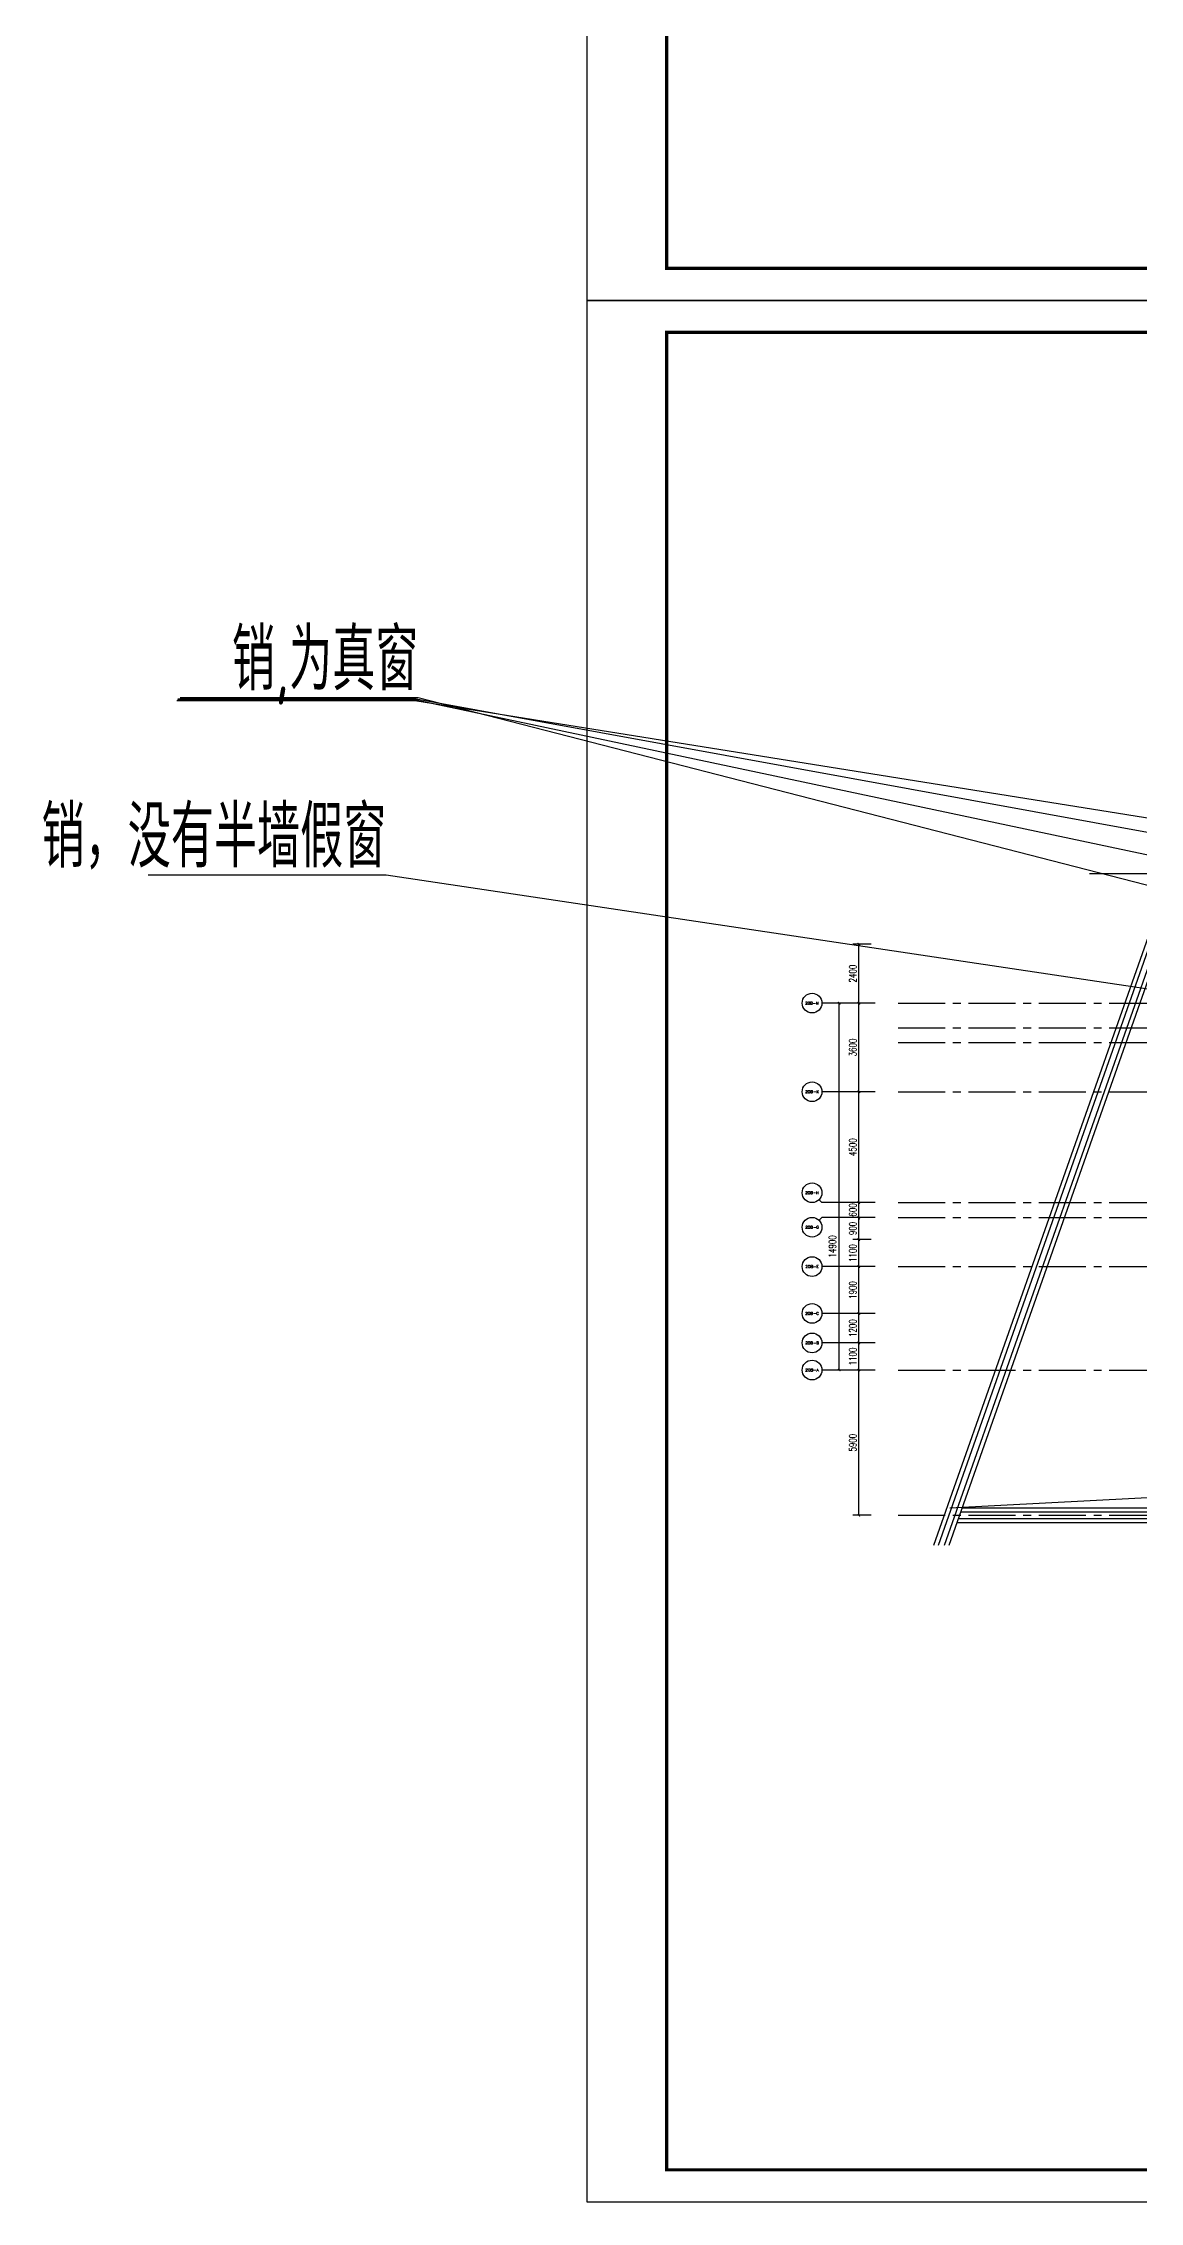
# Model space of a CAD drawing. Extents: x 296441 to 853063, y 459050 to 1117990.
# Drawn here: x 560426 to 604963, y 613490 to 701155 of the extents above; entities that cross this region are included whole.
import ezdxf
from ezdxf.enums import TextEntityAlignment as Align

# ---------------------------------------------------------------- set-up
doc = ezdxf.new("R2010")
doc.units = 0
doc.header["$LTSCALE"] = 1000
doc.linetypes.add('14-GRID$0$CENTER2', pattern=[28.575, 19.05, -3.175, 3.175, -3.175])
for name, color, linetype in [('14-GRID$0$G-GRID', 9, '14-GRID$0$CENTER2'), ('20-PLAN-FL02-P$0$A-ANNO-SYMB-BUBL', 74, 'Continuous'), ('20-PLAN-FL02-P$0$A-HOLE', 211, 'Continuous'), ('20-PLAN-FL02-P$0$A-OVLK', 140, 'Continuous'), ('AXIS', 3, 'Continuous'), ('AXIS_TEXT', 7, 'Continuous'), ('G-GRID-IDEN', 4, 'Continuous'), ('G-GRID-TEXT', 33, 'Continuous'), ('PUB_DIM', 3, 'Continuous'), ('ZT1_通用--图框---PM、LM、DY、JD', 150, 'Continuous')]:
    doc.layers.add(name, color=color, linetype=linetype)
doc.layers.add('疑问', color=1, linetype='Continuous', plot=False)
doc.styles.add('_TCH_AXIS', font='COMPLEX', dxfattribs={"bigfont": 'GBCBIG'})
doc.styles.add('_TCH_DIM_T3', font='SIMPLEX', dxfattribs={"width": 0.705882, "bigfont": 'GBCBIG'})
doc.styles.add('GOA_04_COMPLEX_1.00', font='complex.shx')
doc.styles.add('ZT_图框1', font='ROMANS', dxfattribs={"width": 0.8, "bigfont": 'CHINESE'})
doc.styles.add('ZT_图框2', font='', dxfattribs={"width": 0.8})
doc.styles.add('ZT审核字体', font='tssdeng.shx', dxfattribs={"bigfont": 'hztxt.shx'})
doc.styles.get('ZT_图框2').set_extended_font_data('NSimSun')
doc.dimstyles.new('_TCH_ARCH&&100', dxfattribs={"dimtxt": 297.5, "dimasz": 100, "dimexe": 250, "dimexo": 300, "dimgap": 100, "dimtad": 1, "dimdec": 0, "dimzin": 0, "dimdsep": 46, "dimtxsty": '_TCH_DIM_T3', "dimblk": 'ARCHTICK', "dimcen": 0.09, "dimclrt": 7, "dimazin": 2, "dimtfac": 1, "dimtdec": 0, "dimtix": 1, "dimtmove": 2, "dimatfit": 3, "dimfxl": 0, "dimtolj": 1, "dimtzin": 0, "dimarcsym": 0})

# ---------------------------------------------------------------- blocks, each defined once
blk = doc.blocks.new('_AXISO')
at = {"layer": 'G-GRID-IDEN'}
blk.add_circle((0, 0), 0.5, dxfattribs=at)
at = {"layer": 'G-GRID-TEXT', "style": 'GOA_04_COMPLEX_1.00', "width": 1.041667}
blk.add_attdef('A', text='', height=0.56, dxfattribs=at).set_placement((-0.25, -0.28), (0.25, -0.28), align=Align.FIT)
blk = doc.blocks.new('_ArchTick')
at = {"color": 0, "linetype": 'ByBlock', "const_width": 0.4}
blk.add_lwpolyline([(-0.5, -0.5), (0.5, 0.5)], dxfattribs=at)
blk = doc.blocks.new('*D337')
at = {"layer": 'Defpoints', "color": 0, "transparency": 16777216}
for p in [(592751, 662170), (594351, 662170), (594351, 647270)]:
    blk.add_point(p, dxfattribs=at)
at = {"layer": 'PUB_DIM', "color": 0, "lineweight": -2, "transparency": 16777216}
for p, q in [((594051, 662170), (592501, 662170)), ((592751, 647270), (592751, 662170)), ((594051, 647270), (592501, 647270))]:
    blk.add_line(p, q, dxfattribs=at)
at = {"layer": 'PUB_DIM', "color": 0, "lineweight": -2, "transparency": 16777216, "xscale": 100, "yscale": 100, "zscale": 100}
for p, rotation in [((592751, 662170), 90), ((592751, 647270), 270)]:
    blk.add_blockref('_ArchTick', p, dxfattribs=dict(at, rotation=rotation))
at = {"layer": 'PUB_DIM', "color": 7, "transparency": 16777216, "insert": (592476, 652292), "char_height": 297.5, "attachment_point": 5, "rotation": 90, "style": '_TCH_DIM_T3'}
blk.add_mtext('\\A1;14900', dxfattribs=at)
blk = doc.blocks.new('*D338')
at = {"layer": 'Defpoints', "color": 0, "transparency": 16777216}
for p in [(593551, 647270), (594351, 647270), (594351, 641370)]:
    blk.add_point(p, dxfattribs=at)
at = {"layer": 'PUB_DIM', "color": 0, "lineweight": -2, "transparency": 16777216}
for p, q in [((594051, 647270), (593301, 647270)), ((593551, 641370), (593551, 647270)), ((594051, 641370), (593301, 641370))]:
    blk.add_line(p, q, dxfattribs=at)
at = {"layer": 'PUB_DIM', "color": 0, "lineweight": -2, "transparency": 16777216, "xscale": 100, "yscale": 100, "zscale": 100}
for p, rotation in [((593551, 647270), 90), ((593551, 641370), 270)]:
    blk.add_blockref('_ArchTick', p, dxfattribs=dict(at, rotation=rotation))
at = {"layer": 'PUB_DIM', "color": 7, "transparency": 16777216, "insert": (593302, 644320), "char_height": 297.5, "attachment_point": 5, "rotation": 90, "style": '_TCH_DIM_T3'}
blk.add_mtext('\\A1;5900', dxfattribs=at)
blk = doc.blocks.new('*D339')
at = {"layer": 'Defpoints', "color": 0, "transparency": 16777216}
for p in [(593551, 648370), (594351, 648370), (594351, 647270)]:
    blk.add_point(p, dxfattribs=at)
at = {"layer": 'PUB_DIM', "color": 0, "lineweight": -2, "transparency": 16777216}
for p, q in [((594051, 648370), (593301, 648370)), ((593551, 647270), (593551, 648370)), ((594051, 647270), (593301, 647270))]:
    blk.add_line(p, q, dxfattribs=at)
at = {"layer": 'PUB_DIM', "color": 0, "lineweight": -2, "transparency": 16777216, "xscale": 100, "yscale": 100, "zscale": 100}
for p, rotation in [((593551, 648370), 90), ((593551, 647270), 270)]:
    blk.add_blockref('_ArchTick', p, dxfattribs=dict(at, rotation=rotation))
at = {"layer": 'PUB_DIM', "color": 7, "transparency": 16777216, "insert": (593302, 647820), "char_height": 297.5, "attachment_point": 5, "rotation": 90, "style": '_TCH_DIM_T3'}
blk.add_mtext('\\A1;1100', dxfattribs=at)
blk = doc.blocks.new('*D340')
at = {"layer": 'Defpoints', "color": 0, "transparency": 16777216}
for p in [(593551, 649570), (594351, 649570), (594351, 648370)]:
    blk.add_point(p, dxfattribs=at)
at = {"layer": 'PUB_DIM', "color": 0, "lineweight": -2, "transparency": 16777216}
for p, q in [((594051, 649570), (593301, 649570)), ((593551, 648370), (593551, 649570)), ((594051, 648370), (593301, 648370))]:
    blk.add_line(p, q, dxfattribs=at)
at = {"layer": 'PUB_DIM', "color": 0, "lineweight": -2, "transparency": 16777216, "xscale": 100, "yscale": 100, "zscale": 100}
for p, rotation in [((593551, 649570), 90), ((593551, 648370), 270)]:
    blk.add_blockref('_ArchTick', p, dxfattribs=dict(at, rotation=rotation))
at = {"layer": 'PUB_DIM', "color": 7, "transparency": 16777216, "insert": (593302, 648970), "char_height": 297.5, "attachment_point": 5, "rotation": 90, "style": '_TCH_DIM_T3'}
blk.add_mtext('\\A1;1200', dxfattribs=at)
blk = doc.blocks.new('*D341')
at = {"layer": 'Defpoints', "color": 0, "transparency": 16777216}
for p in [(593551, 651470), (594351, 651470), (594351, 649570)]:
    blk.add_point(p, dxfattribs=at)
at = {"layer": 'PUB_DIM', "color": 0, "lineweight": -2, "transparency": 16777216}
for p, q in [((594051, 651470), (593301, 651470)), ((593551, 649570), (593551, 651470)), ((594051, 649570), (593301, 649570))]:
    blk.add_line(p, q, dxfattribs=at)
at = {"layer": 'PUB_DIM', "color": 0, "lineweight": -2, "transparency": 16777216, "xscale": 100, "yscale": 100, "zscale": 100}
for p, rotation in [((593551, 651470), 90), ((593551, 649570), 270)]:
    blk.add_blockref('_ArchTick', p, dxfattribs=dict(at, rotation=rotation))
at = {"layer": 'PUB_DIM', "color": 7, "transparency": 16777216, "insert": (593302, 650520), "char_height": 297.5, "attachment_point": 5, "rotation": 90, "style": '_TCH_DIM_T3'}
blk.add_mtext('\\A1;1900', dxfattribs=at)
blk = doc.blocks.new('*D342')
at = {"layer": 'Defpoints', "color": 0, "transparency": 16777216}
for p in [(593551, 652570), (594351, 652570), (594351, 651470)]:
    blk.add_point(p, dxfattribs=at)
at = {"layer": 'PUB_DIM', "color": 0, "lineweight": -2, "transparency": 16777216}
for p, q in [((594051, 652570), (593301, 652570)), ((593551, 651470), (593551, 652570)), ((594051, 651470), (593301, 651470))]:
    blk.add_line(p, q, dxfattribs=at)
at = {"layer": 'PUB_DIM', "color": 0, "lineweight": -2, "transparency": 16777216, "xscale": 100, "yscale": 100, "zscale": 100}
for p, rotation in [((593551, 652570), 90), ((593551, 651470), 270)]:
    blk.add_blockref('_ArchTick', p, dxfattribs=dict(at, rotation=rotation))
at = {"layer": 'PUB_DIM', "color": 7, "transparency": 16777216, "insert": (593302, 652020), "char_height": 297.5, "attachment_point": 5, "rotation": 90, "style": '_TCH_DIM_T3'}
blk.add_mtext('\\A1;1100', dxfattribs=at)
blk = doc.blocks.new('*D343')
at = {"layer": 'Defpoints', "color": 0, "transparency": 16777216}
for p in [(593551, 653470), (594351, 653470), (594351, 652570)]:
    blk.add_point(p, dxfattribs=at)
at = {"layer": 'PUB_DIM', "color": 0, "lineweight": -2, "transparency": 16777216}
for p, q in [((594051, 653470), (593301, 653470)), ((593551, 652570), (593551, 653470)), ((594051, 652570), (593301, 652570))]:
    blk.add_line(p, q, dxfattribs=at)
at = {"layer": 'PUB_DIM', "color": 0, "lineweight": -2, "transparency": 16777216, "xscale": 100, "yscale": 100, "zscale": 100}
for p, rotation in [((593551, 653470), 90), ((593551, 652570), 270)]:
    blk.add_blockref('_ArchTick', p, dxfattribs=dict(at, rotation=rotation))
at = {"layer": 'PUB_DIM', "color": 7, "transparency": 16777216, "insert": (593302, 653020), "char_height": 297.5, "attachment_point": 5, "rotation": 90, "style": '_TCH_DIM_T3'}
blk.add_mtext('\\A1;900', dxfattribs=at)
blk = doc.blocks.new('*D344')
at = {"layer": 'Defpoints', "color": 0, "transparency": 16777216}
for p in [(593551, 654070), (594351, 654070), (594351, 653470)]:
    blk.add_point(p, dxfattribs=at)
at = {"layer": 'PUB_DIM', "color": 0, "lineweight": -2, "transparency": 16777216}
for p, q in [((594051, 654070), (593301, 654070)), ((593551, 654070), (593551, 654170)), ((593551, 653470), (593551, 654070)), ((594051, 653470), (593301, 653470)), ((593551, 653470), (593551, 653370))]:
    blk.add_line(p, q, dxfattribs=at)
at = {"layer": 'PUB_DIM', "color": 0, "lineweight": -2, "transparency": 16777216, "xscale": 100, "yscale": 100, "zscale": 100}
for p, rotation in [((593551, 654070), 270), ((593551, 653470), 90)]:
    blk.add_blockref('_ArchTick', p, dxfattribs=dict(at, rotation=rotation))
at = {"layer": 'PUB_DIM', "color": 7, "transparency": 16777216, "insert": (593302, 653770), "char_height": 297.5, "attachment_point": 5, "rotation": 90, "style": '_TCH_DIM_T3'}
blk.add_mtext('\\A1;600', dxfattribs=at)
blk = doc.blocks.new('*D345')
at = {"layer": 'Defpoints', "color": 0, "transparency": 16777216}
for p in [(593551, 658570), (594351, 658570), (594351, 654070)]:
    blk.add_point(p, dxfattribs=at)
at = {"layer": 'PUB_DIM', "color": 0, "lineweight": -2, "transparency": 16777216}
for p, q in [((594051, 658570), (593301, 658570)), ((593551, 654070), (593551, 658570)), ((594051, 654070), (593301, 654070))]:
    blk.add_line(p, q, dxfattribs=at)
at = {"layer": 'PUB_DIM', "color": 0, "lineweight": -2, "transparency": 16777216, "xscale": 100, "yscale": 100, "zscale": 100}
for p, rotation in [((593551, 658570), 90), ((593551, 654070), 270)]:
    blk.add_blockref('_ArchTick', p, dxfattribs=dict(at, rotation=rotation))
at = {"layer": 'PUB_DIM', "color": 7, "transparency": 16777216, "insert": (593302, 656320), "char_height": 297.5, "attachment_point": 5, "rotation": 90, "style": '_TCH_DIM_T3'}
blk.add_mtext('\\A1;4500', dxfattribs=at)
blk = doc.blocks.new('*D346')
at = {"layer": 'Defpoints', "color": 0, "transparency": 16777216}
for p in [(593551, 662170), (594351, 662170), (594351, 658570)]:
    blk.add_point(p, dxfattribs=at)
at = {"layer": 'PUB_DIM', "color": 0, "lineweight": -2, "transparency": 16777216}
for p, q in [((594051, 662170), (593301, 662170)), ((593551, 658570), (593551, 662170)), ((594051, 658570), (593301, 658570))]:
    blk.add_line(p, q, dxfattribs=at)
at = {"layer": 'PUB_DIM', "color": 0, "lineweight": -2, "transparency": 16777216, "xscale": 100, "yscale": 100, "zscale": 100}
for p, rotation in [((593551, 662170), 90), ((593551, 658570), 270)]:
    blk.add_blockref('_ArchTick', p, dxfattribs=dict(at, rotation=rotation))
at = {"layer": 'PUB_DIM', "color": 7, "transparency": 16777216, "insert": (593302, 660370), "char_height": 297.5, "attachment_point": 5, "rotation": 90, "style": '_TCH_DIM_T3'}
blk.add_mtext('\\A1;3600', dxfattribs=at)
blk = doc.blocks.new('*D347')
at = {"layer": 'Defpoints', "color": 0, "transparency": 16777216}
for p in [(593551, 664570), (594351, 664570), (594351, 662170)]:
    blk.add_point(p, dxfattribs=at)
at = {"layer": 'PUB_DIM', "color": 0, "lineweight": -2, "transparency": 16777216}
for p, q in [((594051, 664570), (593301, 664570)), ((593551, 662170), (593551, 664570)), ((594051, 662170), (593301, 662170))]:
    blk.add_line(p, q, dxfattribs=at)
at = {"layer": 'PUB_DIM', "color": 0, "lineweight": -2, "transparency": 16777216, "xscale": 100, "yscale": 100, "zscale": 100}
for p, rotation in [((593551, 664570), 90), ((593551, 662170), 270)]:
    blk.add_blockref('_ArchTick', p, dxfattribs=dict(at, rotation=rotation))
at = {"layer": 'PUB_DIM', "color": 7, "transparency": 16777216, "insert": (593302, 663370), "char_height": 297.5, "attachment_point": 5, "rotation": 90, "style": '_TCH_DIM_T3'}
blk.add_mtext('\\A1;2400', dxfattribs=at)
blk = doc.blocks.new('中特logo标记')
h = blk.add_hatch(color=156)
edge = h.paths.add_edge_path()
edge.add_line((-36.57, -3.65), (-22.17, -3.65))
edge.add_arc((-22.17, -7.25), 3.6, 0, 90, ccw=False)
edge.add_line((-18.57, -7.25), (-18.57, -9.65))
edge.add_line((-18.57, -9.65), (-36.57, -9.65))
edge.add_line((-36.57, -9.65), (-36.57, -3.65))
h = blk.add_hatch(color=156)
edge = h.paths.add_edge_path()
edge.add_line((-36.57, -11.45), (-28.47, -11.45))
edge.add_line((-28.47, -11.45), (-28.47, -19.48))
edge.add_line((-28.47, -19.48), (-32.97, -19.48))
edge.add_arc((-32.97, -15.88), 3.6, 180, 270, ccw=False)
edge.add_line((-36.57, -15.88), (-36.57, -11.45))
blk.add_hatch(color=32).paths.add_polyline_path([(-26.67, -11.45), (-18.57, -11.45), (-18.57, -19.55), (-26.67, -19.55)])
blk.add_lwpolyline([(-54.94, 0), (0, 0), (0, -48.84), (-54.94, -48.84)], close=True)
at = {"color": 156}
for points in [[(-36.57, -3.65), (-22.17, -3.65, -0.414214), (-18.57, -7.25), (-18.57, -9.65), (-36.57, -9.65)], [(-36.57, -11.45), (-28.47, -11.45), (-28.47, -19.48), (-32.97, -19.48, -0.414214), (-36.57, -15.88)]]:
    blk.add_lwpolyline(points, format="xyb", close=True, dxfattribs=at)
at = {"color": 32}
blk.add_lwpolyline([(-26.67, -11.45), (-18.57, -11.45), (-18.57, -19.55), (-26.67, -19.55)], close=True, dxfattribs=at)
at = {"style": 'ZT_图框2'}
blk.add_text('浙江中特幕墙工程有限公司', height=2.8, dxfattribs=at).set_placement((-27.5, -25.86), align=Align.CENTER)
at = {"style": 'ZT_图框2', "width": 0.6}
blk.add_text('Zhejiang zhongte curtain wall engineering  co.,ltd.', height=2, dxfattribs=at).set_placement((-27.5, -30.32), align=Align.CENTER)
at = {"style": 'ZT_图框2', "width": 0.8}
for s, p in [('地址(Add): 杭州市萧山区金城路386号知稼苑21幢18F', (-51.22, -42.27)), ('建筑幕墙工程设计专项甲级  证书编号:A133008749', (-51.22, -35.58)), ('建筑幕墙工程专业承包壹级  证书编号:D233005724', (-51.22, -39.01)), ('电话(Tel): 0571-82809711', (-51.22, -45.52))]:
    blk.add_text(s, height=1.6, dxfattribs=at).set_placement(p)
blk = doc.blocks.new('ZT_A1标准图框')
for p, q in [((776.24, -365.96), (831.18, -365.96)), ((790.94, -365.96), (790.94, -374)), ((790.17, -461.62), (790.17, -506.58)), ((805.66, -461.62), (805.66, -506.58)), ((776.05, -469.11), (831, -469.11)), ((776.05, -476.61), (831, -476.61)), ((776.05, -484.1), (831, -484.1)), ((776.05, -491.59), (831, -491.59)), ((776.05, -499.08), (831, -499.08)), ((790.17, -506.58), (790.17, -529.05)), ((805.66, -506.58), (805.66, -521.56)), ((817.64, -506.58), (817.64, -521.56)), ((776.05, -514.07), (831, -514.07)), ((776.05, -521.56), (831, -521.56)), ((776.05, -529.05), (831, -529.05)), ((776.05, -529.05), (831, -529.05))]:
    blk.add_line(p, q)
for points in [[(0, -594), (841, -594), (841, 0), (0, 0)], [(776.06, -10), (831, -10), (831, -58.84), (776.06, -58.84)], [(776.06, -10), (831, -10), (831, -58.84), (776.06, -58.84)]]:
    blk.add_lwpolyline(points, close=True)
at = {"const_width": 1}
blk.add_lwpolyline([(25, -584), (831, -584), (831, -10), (25, -10)], close=True, dxfattribs=at)
for points, const_width in [([(776.05, -10), (776.05, -584)], 0.5), ([(775.99, -58.84), (830.99, -58.84)], 0.35), ([(776, -58.84), (831, -58.84)], 0.35), ([(776, -58.84), (831, -58.84)], 0.35), ([(776, -58.84), (831, -58.84)], 0.35), ([(776, -58.84), (831, -58.84)], 0.35), ([(776, -58.84), (831, -58.84)], 0.35), ([(775.99, -105.98), (830.99, -105.98)], 0.35), ([(776.05, -352.41), (831, -352.41)], 0.35), ([(776.24, -374), (831.18, -374)], 0.35), ([(776.05, -389.53), (831, -389.53)], 0.35), ([(776.05, -405.53), (831, -405.53)], 0.35), ([(776.05, -421.53), (831, -421.53)], 0.35), ([(776.05, -437.53), (831, -437.53)], 0.35), ([(776.05, -461.62), (831, -461.62)], 0.35), ([(776.05, -506.58), (831, -506.58)], 0.35)]:
    blk.add_lwpolyline(points, dxfattribs=dict(const_width=const_width))
blk.add_blockref('中特logo标记', (830.93, -10))
for s, height, style, width, p in [('位置向导', 2.5, 'ZT_图框2', 0.8, (783.41, -62.78)), ('Key Plan', 1.5, 'ZT_图框1', 0.7, (794.18, -62.42)), ('说明', 2.5, 'ZT_图框2', 0.8, (780.26, -109.92)), ('Notes', 1.5, 'ZT_图框1', 0.7, (786.84, -109.56)), ('建筑师', 2.5, 'ZT_图框2', 0.8, (781.26, -356.06)), ('Architect', 1.5, 'ZT_图框1', 0.7, (790.6, -355.68)), ('设计认可', 2.8, 'ZT_图框1', 0.7, (782.07, -370.12)), ('外墙顾问', 2.5, 'ZT_图框2', 0.8, (782.8, -378.02)), ('Design Approved', 1.5, 'ZT_图框1', 0.7, (783.65, -372.97)), ('Facade Consulting', 1.5, 'ZT_图框1', 0.7, (797.19, -377.64)), ('建设单位', 2.5, 'ZT_图框2', 0.8, (782.85, -393.47)), ('Client', 1.5, 'ZT_图框1', 0.7, (792.19, -393.25)), ('工程名称', 2.5, 'ZT_图框2', 0.8, (782.65, -409.47)), ('Project Title', 1.5, 'ZT_图框1', 0.7, (794.69, -409.14)), ('子项名称', 2.5, 'ZT_图框2', 0.8, (782.65, -426.62)), ('SubProject Title', 1.5, 'ZT_图框1', 0.7, (796.29, -426.44)), ('图纸内容', 2.5, 'ZT_图框2', 0.8, (782.66, -441.47)), ('Drawing Title', 1.5, 'ZT_图框1', 0.7, (795.3, -441.07)), ('设计人', 2.8, 'ZT_图框1', 0.7, (783.1, -465.71)), ('校对人', 2.8, 'ZT_图框1', 0.7, (783.1, -472.83)), ('Design', 1.5, 'ZT_图框1', 0.7, (783.27, -468.04)), ('专业负责人', 2.8, 'ZT_图框1', 0.6, (783.1, -480.32)), ('Checked', 1.5, 'ZT_图框1', 0.7, (783.27, -475.53)), ('professional Director', 1.5, 'ZT_图框1', 0.55, (783.27, -483.03)), ('项目负责人', 2.8, 'ZT_图框1', 0.6, (783.1, -487.81)), ('Project Director', 1.5, 'ZT_图框1', 0.7, (783.27, -490.52)), ('审核人', 2.8, 'ZT_图框1', 0.7, (783.1, -495.38)), ('Examined', 1.5, 'ZT_图框1', 0.7, (783.27, -498.01)), ('Approved', 1.5, 'ZT_图框1', 0.7, (783.27, -505.5)), ('审定人', 2.8, 'ZT_图框1', 0.7, (783.1, -503.09)), ('设计阶段', 2.8, 'ZT_图框1', 0.7, (783.1, -510.82)), ('Phase', 1.5, 'ZT_图框1', 0.7, (782.93, -513.53)), ('比 例', 2.8, 'ZT_图框1', 0.7, (811.67, -510.72)), ('Scale', 1.5, 'ZT_图框1', 0.7, (811.5, -513.31)), ('Project NO.', 1.5, 'ZT_图框1', 0.7, (783.18, -520.69)), ('工程编号', 2.8, 'ZT_图框1', 0.7, (783.1, -518.01)), ('版本号', 2.8, 'ZT_图框1', 0.7, (811.67, -518.07)), ('Rev.', 1.5, 'ZT_图框1', 0.7, (811.5, -520.66)), ('图 号', 2.8, 'ZT_图框1', 0.7, (783.1, -525.73)), ('盖章栏', 2.5, 'ZT_图框2', 0.8, (782.01, -532.9)), ('Sheet NO.', 1.5, 'ZT_图框1', 0.7, (782.93, -528.38))]:
    blk.add_text(s, height=height, dxfattribs=dict(style=style, width=width)).set_placement(p, align=Align.CENTER)
at = {"color": 190, "style": 'ZT_图框1', "width": 0.7}
for s, height, p in [('华东勘测设计研究院有限公司', 3.5, (802.99, -361.48)), ('杭州华滋绿城房地产有限公司 ', 3.5, (803.47, -398.88)), ('王  毅', 2.8, (797.91, -465.37)), ('邹  敏', 2.8, (797.91, -472.86)), ('熊  英', 2.8, (797.91, -480.35)), ('丁家荣', 2.8, (797.91, -487.85)), ('王理奇', 2.8, (797.91, -495.34)), ('金剑峰', 2.8, (797.91, -502.83)), ('施工图', 2.8, (797.78, -510.3)), ('20192011', 2.8, (797.78, -517.8))]:
    blk.add_text(s, height=height, dxfattribs=at).set_placement(p, align=Align.MIDDLE)
at = {"style": 'ZT_图框1', "width": 0.7}
blk.add_text('---', height=3.5, dxfattribs=at).set_placement((803.53, -384.51), align=Align.MIDDLE)
at = {"color": 190, "ltscale": 0.3, "style": 'ZT_图框1', "width": 0.65}
blk.add_text('杭州富春玫瑰园华墅地块二期二区', height=3.5, dxfattribs=at).set_placement((803.53, -414.01), align=Align.MIDDLE)
at = {"linetype": 'ByBlock', "style": 'ZT_图框1', "width": 0.8}
blk.add_text('A1-841x594', height=2.997, dxfattribs=at).set_placement((801.55, -589.94))
at = {"color": 70, "ltscale": 0.3, "style": 'ZT_图框1', "flags": 8}
for tag, width, p in [('子项名称', 0.65, (803.53, -431.64)), ('图名', 0.8, (803.53, -450.79))]:
    blk.add_attdef(tag, text='', height=3.5, dxfattribs=dict(at, width=width)).set_placement(p, align=Align.MIDDLE)
at = {"color": 70, "style": 'ZT_图框1', "width": 0.7, "flags": 8}
for tag, p in [('比例', (823.26, -510.32)), ('版本', (823.22, -517.8)), ('图号', (809.52, -525.31))]:
    blk.add_attdef(tag, text='', height=2.8, dxfattribs=at).set_placement(p, align=Align.MIDDLE)

msp = doc.modelspace()

# ---------------------------------------------------------------- linework, layer by layer
at = {"layer": '14-GRID$0$G-GRID', "color": 8, "ltscale": 0.1}
for p, q in [((595151, 662169.5), (674432.5, 662169.5)), ((595151, 661169.5), (615898.5, 661169.5)), ((595151, 660569.5), (618325.9, 660569.5)), ((595151, 658569.5), (620098.5, 658569.5)), ((595151, 654069.2), (620098.5, 654069.2)), ((595151, 653469.5), (620098.5, 653469.5)), ((595151, 651469.5), (620098.5, 651469.5)), ((595151, 647269.5), (674432.5, 647269.5)), ((595151, 641369.5), (674432.5, 641369.5))]:
    msp.add_line(p, q, dxfattribs=at)
at = {"layer": '20-PLAN-FL02-P$0$A-ANNO-SYMB-BUBL'}
msp.add_line((602921, 667439.3), (610718.9, 667439.3), dxfattribs=at)
at = {"layer": '20-PLAN-FL02-P$0$A-HOLE'}
msp.add_line((597247.3, 641679.5), (618440.9, 642787.4), dxfattribs=at)
at = {"layer": '20-PLAN-FL02-P$0$A-OVLK'}
for p, q in [((606205, 667439.3), (596586.4, 640149.4)), ((606385.3, 667439.3), (596766.7, 640149.4)), ((606639.7, 667439.3), (597021.2, 640149.4)), ((606820, 667439.3), (597201.4, 640149.4)), ((669709.3, 641059.5), (597522.2, 641059.5)), ((669709.3, 641229.5), (597582.1, 641229.5)), ((597680.8, 641509.5), (669709.3, 641509.5)), ((597740.7, 641679.5), (669709.3, 641679.5))]:
    msp.add_line(p, q, dxfattribs=at)
at = {"layer": 'AXIS'}
for p, q in [((594212, 662169.5), (592051, 662169.5)), ((594212, 658569.5), (592051, 658569.5)), ((591933.9, 654186.7), (592051, 654069.5)), ((594212, 654069.5), (592051, 654069.5)), ((591933.9, 653352.7), (592051, 653469.8)), ((594212, 653469.8), (592051, 653469.8)), ((594212, 651469.5), (592051, 651469.5)), ((594212, 649569.5), (592051, 649569.5)), ((594212, 648369.5), (592051, 648369.5)), ((594212, 647269.5), (592051, 647269.5))]:
    msp.add_line(p, q, dxfattribs=at)
at = {"layer": '疑问', "color": 2}
for points in [[(652291.3, 662153.1), (575522.1, 674449.6), (565849.9, 674449.6)], [(633359.4, 662232.8), (575557.2, 674473.6), (565885.1, 674473.6)], [(643215.1, 662178.3), (575572.6, 674511.4), (565900.4, 674511.4)], [(621542.9, 662771.1), (575660.9, 674563.7), (565988.7, 674563.7)], [(610362.4, 661982.8), (574360.8, 667363.5), (564688.7, 667363.5)]]:
    msp.add_lwpolyline(points, dxfattribs=at)

# ---------------------------------------------------------------- block references
at = {"layer": 'AXIS'}
ref = msp.add_blockref('_AXISO', (591651, 662169.5), dxfattribs=dict(at, xscale=800, yscale=800, zscale=800))
ref.add_attrib('A', '20B-M', dxfattribs={"layer": 'AXIS_TEXT', "height": 105.94, "style": '_TCH_AXIS'}).set_placement((591376.1, 662116.5), (591926, 662116.5), align=Align.FIT)
ref = msp.add_blockref('_AXISO', (591651, 658569.5), dxfattribs=dict(at, xscale=800, yscale=800, zscale=800))
ref.add_attrib('A', '20B-K', dxfattribs={"layer": 'AXIS_TEXT', "height": 107.85, "style": '_TCH_AXIS'}).set_placement((591376.3, 658515.6), (591925.8, 658515.6), align=Align.FIT)
ref = msp.add_blockref('_AXISO', (591651, 654469.5), dxfattribs=dict(at, xscale=800, yscale=800, zscale=800))
ref.add_attrib('A', '20B-H', dxfattribs={"layer": 'AXIS_TEXT', "height": 106.89, "style": '_TCH_AXIS'}).set_placement((591376.2, 654416.1), (591925.9, 654416.1), align=Align.FIT)
ref = msp.add_blockref('_AXISO', (591651, 653069.8), dxfattribs=dict(at, xscale=800, yscale=800, zscale=800))
ref.add_attrib('A', '20B-G', dxfattribs={"layer": 'AXIS_TEXT', "height": 108.83, "style": '_TCH_AXIS'}).set_placement((591376.3, 653015.4), (591925.7, 653015.4), align=Align.FIT)
ref = msp.add_blockref('_AXISO', (591651, 651469.5), dxfattribs=dict(at, xscale=800, yscale=800, zscale=800))
ref.add_attrib('A', '20B-E', dxfattribs={"layer": 'AXIS_TEXT', "height": 110.84, "style": '_TCH_AXIS'}).set_placement((591376.6, 651414.1), (591925.5, 651414.1), align=Align.FIT)
ref = msp.add_blockref('_AXISO', (591651, 649569.5), dxfattribs=dict(at, xscale=800, yscale=800, zscale=800))
ref.add_attrib('A', '20B-C', dxfattribs={"layer": 'AXIS_TEXT', "height": 111.87, "style": '_TCH_AXIS'}).set_placement((591376.7, 649513.6), (591925.4, 649513.6), align=Align.FIT)
ref = msp.add_blockref('_AXISO', (591651, 648369.5), dxfattribs=dict(at, xscale=800, yscale=800, zscale=800))
ref.add_attrib('A', '20B-B', dxfattribs={"layer": 'AXIS_TEXT', "height": 109.83, "style": '_TCH_AXIS'}).set_placement((591376.4, 648314.6), (591925.6, 648314.6), align=Align.FIT)
ref = msp.add_blockref('_AXISO', (591651, 647269.5), dxfattribs=dict(at, xscale=800, yscale=800, zscale=800))
ref.add_attrib('A', '20B-A', dxfattribs={"layer": 'AXIS_TEXT', "height": 108.83, "style": '_TCH_AXIS'}).set_placement((591376.3, 647215.1), (591925.7, 647215.1), align=Align.FIT)
at = {"layer": 'ZT1_通用--图框---PM、LM、DY、JD', "ltscale": 10}
ref = msp.add_blockref('ZT_A1标准图框', (582499.1, 767930), dxfattribs=dict(at, xscale=130, yscale=130, zscale=130))
ref.add_attrib('比例', '1:130', dxfattribs={"layer": '0', "color": 70, "height": 364, "style": 'ZT_图框1', "width": 0.7}).set_placement((689522.6, 701588), align=Align.MIDDLE)
ref.add_attrib('图号', '20B-PM-03', dxfattribs={"layer": '0', "color": 70, "height": 364, "style": 'ZT_图框1', "width": 0.7}).set_placement((687736.9, 699640), align=Align.MIDDLE)
ref.add_attrib('图名', '20B#楼一层平面图', dxfattribs={"layer": '0', "color": 70, "ltscale": 0.3, "height": 455, "style": 'ZT_图框1', "width": 0.8}).set_placement((686957.7, 709327.1), align=Align.MIDDLE)
ref.add_attrib('版本', 'A版', dxfattribs={"layer": '0', "color": 70, "height": 364, "style": 'ZT_图框1', "width": 0.7}).set_placement((689517.7, 700616.5), align=Align.MIDDLE)
ref.add_attrib('子项名称', '20B#楼', dxfattribs={"layer": '0', "color": 70, "ltscale": 0.3, "height": 455, "style": 'ZT_图框1', "width": 0.65}).set_placement((686957.7, 711816.8), align=Align.MIDDLE)
ref = msp.add_blockref('ZT_A1标准图框', (582499.1, 690710), dxfattribs=dict(at, xscale=130, yscale=130, zscale=130))
ref.add_attrib('比例', '1:130', dxfattribs={"layer": '0', "color": 70, "height": 364, "style": 'ZT_图框1', "width": 0.7}).set_placement((689522.6, 624368), align=Align.MIDDLE)
ref.add_attrib('图号', '20B-PM-04', dxfattribs={"layer": '0', "color": 70, "height": 364, "style": 'ZT_图框1', "width": 0.7}).set_placement((687736.9, 622420), align=Align.MIDDLE)
ref.add_attrib('图名', '20B#楼二层平面图', dxfattribs={"layer": '0', "color": 70, "ltscale": 0.3, "height": 455, "style": 'ZT_图框1', "width": 0.8}).set_placement((686957.7, 632107.1), align=Align.MIDDLE)
ref.add_attrib('版本', 'A版', dxfattribs={"layer": '0', "color": 70, "height": 364, "style": 'ZT_图框1', "width": 0.7}).set_placement((689517.7, 623396.5), align=Align.MIDDLE)
ref.add_attrib('子项名称', '20B#楼', dxfattribs={"layer": '0', "color": 70, "ltscale": 0.3, "height": 455, "style": 'ZT_图框1', "width": 0.65}).set_placement((686957.7, 634596.8), align=Align.MIDDLE)

# ---------------------------------------------------------------- texts
at = {"layer": '疑问', "color": 2, "ltscale": 5000, "style": 'ZT审核字体', "width": 0.7}
for s, p in [('销,为真窗', (575660.9, 674876.2)), ('销，没有半墙假窗', (574360.8, 667676))]:
    msp.add_text(s, height=2500, dxfattribs=at).set_placement(p, align=Align.RIGHT)

# ---------------------------------------------------------------- dimensions: what is measured, and where the dimension line sits
at = {"layer": 'PUB_DIM'}
for p1, p2, picture, middle in [((594351, 662169.5), (594351, 664569.5), '*D347', (593302.3, 663369.5)), ((594351, 658569.5), (594351, 662169.5), '*D346', (593302.3, 660369.5)), ((594351, 654069.5), (594351, 658569.5), '*D345', (593302.3, 656319.5)), ((594351, 653469.8), (594351, 654069.5), '*D344', (593302.3, 653769.7)), ((594351, 652569.5), (594351, 653469.8), '*D343', (593302.3, 653019.7)), ((594351, 651469.5), (594351, 652569.5), '*D342', (593302.3, 652019.5)), ((594351, 649569.5), (594351, 651469.5), '*D341', (593302.3, 650519.5)), ((594351, 648369.5), (594351, 649569.5), '*D340', (593302.3, 648969.5)), ((594351, 647269.5), (594351, 648369.5), '*D339', (593302.3, 647819.5)), ((594351, 641369.5), (594351, 647269.5), '*D338', (593302.3, 644319.5))]:
    dim = msp.add_aligned_dim(p1=p1, p2=p2, distance=800, dimstyle='_TCH_ARCH&&100', dxfattribs=at)
    dim.commit()
    dim.dimension.update_dxf_attribs({"geometry": picture, "text_midpoint": middle})
dim = msp.add_linear_dim(base=(592751, 662169.5), p1=(594351, 647269.5), p2=(594351, 662169.5), angle=90, dimstyle='_TCH_ARCH&&100', dxfattribs=at)
dim.commit()
dim.dimension.update_dxf_attribs({"geometry": '*D337', "text_midpoint": (592476, 652291.8), "dimtype": 161})

doc.saveas('drawing.dxf')
